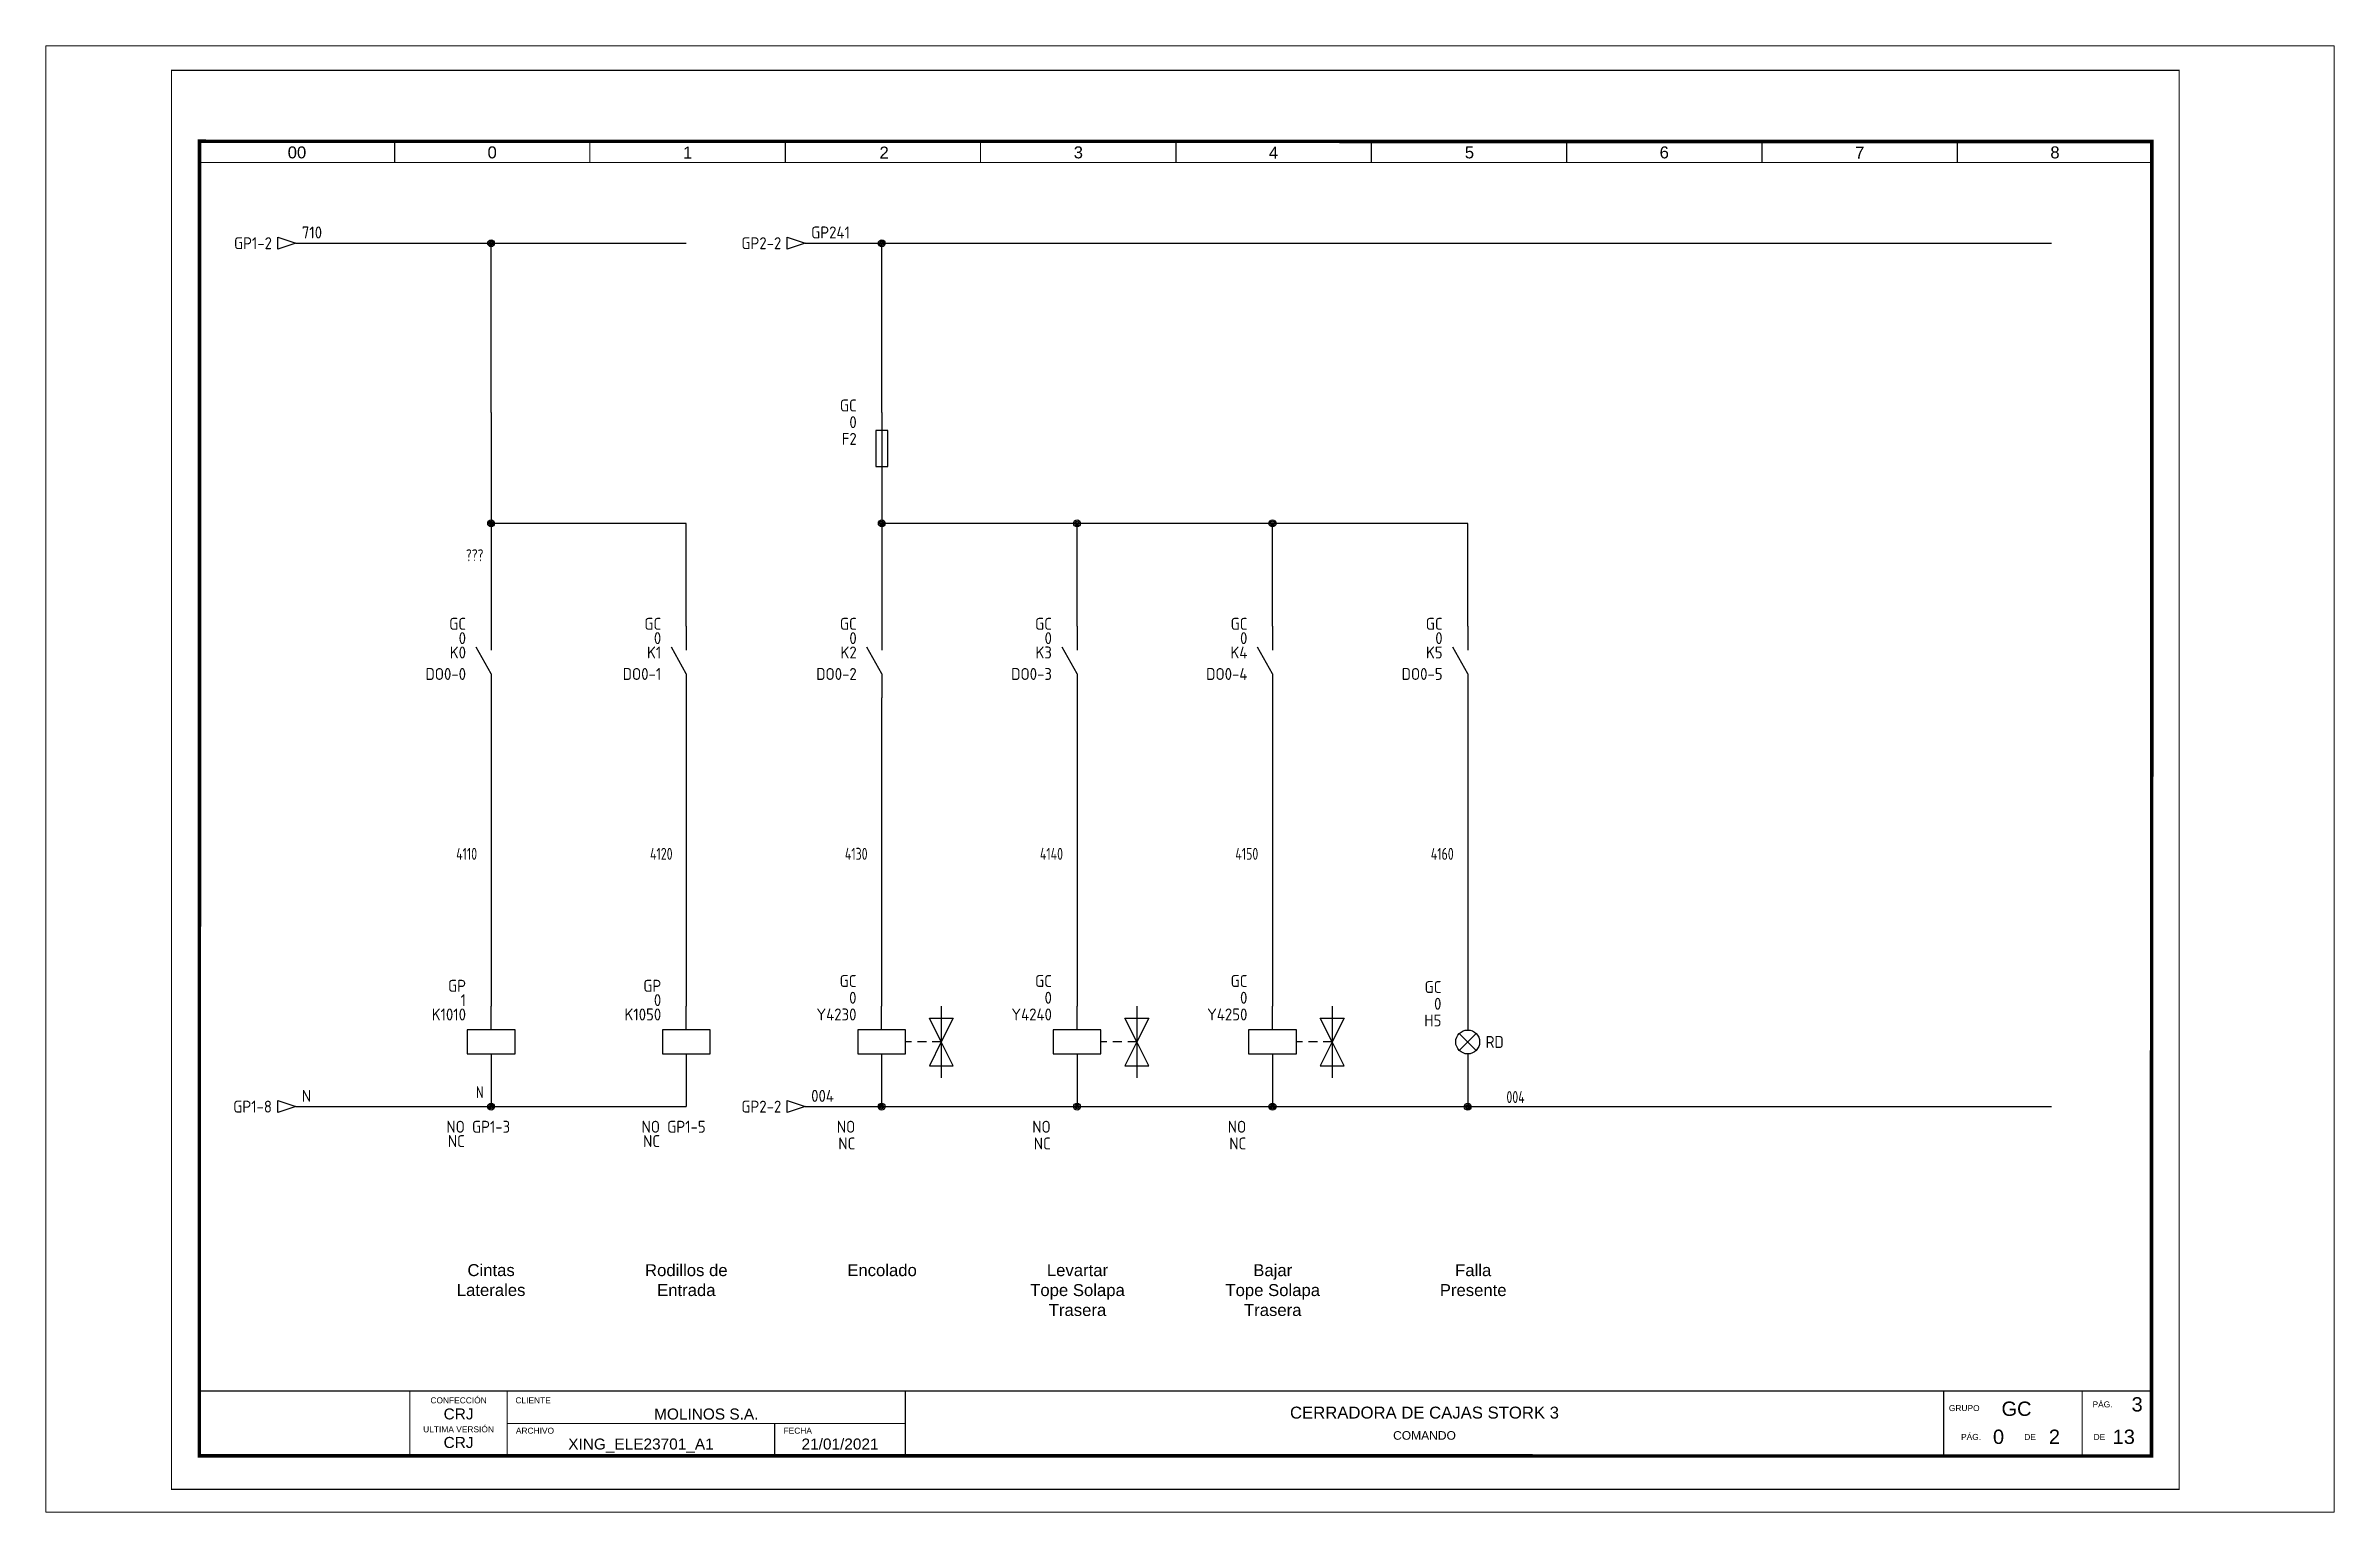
# Paper-space layout 'Layout1' of a CAD drawing. Header units: millimetres. Extents: x -26 to 453, y -5 to 302.
# The model-space entities are those that its viewports show. They can reach past a viewport. Long polylines and large blocks are cut down to what shows.
import ezdxf
from ezdxf.enums import TextEntityAlignment as Align

# ---------------------------------------------------------------- set-up
doc = ezdxf.new("R2010")
doc.units = ezdxf.units.MM
for name, color, linetype in [('BLK_12_THHN', 9, 'Continuous'), ('LOC', 8, 'Continuous'), ('MISC', 7, 'Continuous'), ('ORANGE_25', 30, 'Continuous'), ('RED_15', 1, 'Continuous'), ('SYMS', 7, 'Continuous'), ('TAGS', 150, 'Continuous'), ('WHT_15', 7, 'Continuous'), ('WIREFIXED', 7, 'Continuous'), ('WIRENO', 72, 'Continuous'), ('WIREREF_DEST', 52, 'Continuous'), ('XREF', 7, 'Continuous'), ('XREFCHILD', 134, 'Continuous')]:
    doc.layers.add(name, color=color, linetype=linetype)
doc.layers.add('eProC - L2', color=41, linetype='Continuous', lineweight=20)
doc.layers.add('LBLE_25', color=4, linetype='Continuous', lineweight=25)
doc.styles.get("Standard").update_dxf_attribs({"font": 'arial.ttf'})
doc.styles.add('WD_IEC', font='ISOCP2.shx', dxfattribs={"width": 0.9, "height": 4})
picture_1 = doc.add_image_def('image1.jpg', size_in_pixel=(564, 174))

# ---------------------------------------------------------------- blocks, each defined once
blk = doc.blocks.new('eproc_rotulo_005')
at = {"layer": 'eProC - L2', "color": 0, "lineweight": 5, "const_width": 0.233}
for points in [[(0.12, 297.12), (420.12, 297.12), (420.12, 0.12), (0.12, 0.12), (0.12, 297.12)], [(5.9, 20.72), (414.37, 20.7)], [(49.98, 7.12), (49.98, 20.72)], [(70.35, 7.12), (70.35, 20.72)], [(153.64, 7.04), (153.64, 20.64)], [(70.35, 13.92), (153.64, 13.92)], [(126.3, 7.12), (126.3, 13.92)]]:
    blk.add_lwpolyline(points, dxfattribs=at)
at = {"layer": 'eProC - L2', "color": 0}
blk.add_lwpolyline([(420.12, 0.12), (420.12, 297.12), (0.12, 297.12), (0.12, 0.12), (420.12, 0.12)], dxfattribs=at)
at = {"layer": 'eProC - L2', "color": 0, "lineweight": 40, "const_width": 0.75}
blk.add_lwpolyline([(5.92, 7.13), (414.37, 7.11), (414.4, 282.24), (5.95, 282.27)], close=True, dxfattribs=at)
at = {"layer": 'eProC - L2', "color": 0, "lineweight": 5, "const_width": 0.233}
for points in [[(46.8, 277.83), (5.9, 277.83), (5.9, 282.27), (46.8, 282.27)], [(87.64, 277.83), (46.75, 277.83), (46.75, 282.27), (87.64, 282.27)], [(128.54, 277.83), (87.64, 277.83), (87.64, 282.26), (128.54, 282.26)], [(169.38, 277.83), (128.49, 277.83), (128.49, 282.26), (169.38, 282.26)], [(210.28, 277.82), (169.38, 277.82), (169.38, 282.26), (210.28, 282.26)], [(251.12, 277.82), (210.23, 277.82), (210.23, 282.26), (251.12, 282.26)], [(292.02, 277.82), (251.12, 277.82), (251.12, 282.25), (292.02, 282.25)], [(332.86, 277.82), (291.97, 277.82), (291.97, 282.25), (332.86, 282.25)], [(373.76, 277.83), (332.86, 277.83), (332.86, 282.27), (373.76, 282.27)], [(414.6, 277.83), (373.71, 277.83), (373.71, 282.27), (414.6, 282.27)]]:
    blk.add_lwpolyline(points, close=True, dxfattribs=at)
at = {"layer": 'eProC - L2', "color": 0, "lineweight": 0, "const_width": 0.233}
for points in [[(370.87, 7.1), (370.87, 20.7)], [(399.87, 7.1), (399.87, 20.7)]]:
    blk.add_lwpolyline(points, dxfattribs=at)
at = {"layer": 'eProC - L2', "color": 0, "lineweight": 20, "char_height": 2.5, "attachment_point": 8}
for s, insert in [('{\\fArial|b0|i0|c0|p18;00}', (26.35, 278.66)), ('{\\fArial|b0|i0|c0|p18;0}', (67.19, 278.66)), ('{\\fArial|b0|i0|c0|p18;1}', (108.09, 278.66)), ('{\\fArial|b0|i0|c0|p18;2}', (149.2, 278.66)), ('{\\fArial|b0|i0|c0|p18;3}', (189.83, 278.66)), ('{\\fArial|b0|i0|c0|p18;4}', (230.67, 278.66)), ('{\\fArial|b0|i0|c0|p18;5}', (271.66, 278.66)), ('{\\fArial|b0|i0|c0|p18;6}', (312.41, 278.66)), ('{\\fArial|b0|i0|c0|p18;7}', (353.31, 278.66)), ('{\\fArial|b0|i0|c0|p18;8}', (394.16, 278.66))]:
    blk.add_mtext(s, dxfattribs=dict(at, insert=insert))
at = {"layer": 'eProC - L2', "color": 0, "char_height": 1.2552}
for s, insert, attachment_point in [('{\\fArial|b0|i0|c0|p18;CONFECCIÓN }', (60.16, 18.11), 8), ('{\\fArial|b0|i0|c0|p18;CLIENTE}', (72.05, 18.11), 7), ('{\\fArial|b0|i0|c0|p18;GRUPO}', (371.96, 16.49), 7), ('{\\fArial|b0|i0|c0|p18;PÁG.}', (402.01, 17.26), 7), ('{\\fArial|b0|i0|c0|p18;ULTIMA VERSIÓN}', (60.16, 12.05), 8), ('{\\fArial|b0|i0|c0|p18;ARCHIVO}', (72.15, 11.76), 7), ('{\\fArial|b0|i0|c0|p18;FECHA}', (128.15, 11.76), 7), ('{\\fArial|b0|i0|c0|p18;PÁG.}', (374.51, 10.46), 7), ('{\\fArial|b0|i0|c0|p18;DE}', (387.74, 10.46), 7), ('{\\fArial|b0|i0|c0|p18;DE}', (402.24, 10.46), 7)]:
    blk.add_mtext(s, dxfattribs=dict(at, insert=insert, attachment_point=attachment_point))
at = {"layer": 'eProC - L2', "color": 0}
for tag, p in [('PGRAL', (411.35, 17.92)), ('GR_01', (386.11, 17)), ('PG_01', (382.35, 11.13)), ('PT', (394.05, 11.13)), ('PAGT', (408.55, 11.13))]:
    blk.add_attdef(tag, text='', height=3, dxfattribs=at).set_placement(p, align=Align.MIDDLE_CENTER)
for tag, height, p in [('CONF', 2.31, (60.16, 14.76)), ('CLIENTE', 2.31, (111.99, 14.74)), ('DESC', 2.5, (262.25, 14.94)), ('ULT', 2.31, (60.16, 8.79)), ('ARCH', 2.31, (98.32, 8.46)), ('FECHA', 2.31, (139.97, 8.46)), ('DESC_2', 1.8, (262.25, 10.51))]:
    blk.add_attdef(tag, text='', height=height, dxfattribs=at).set_placement(p, align=Align.CENTER)
at = {"layer": 'eProC - L2', "color": 0, "flags": 9}
blk.add_attdef('WD_TB', (0.12, 0.12), '', height=2.5, dxfattribs=at)
at = {"layer": 'eProC - L2', "color": 0}
image = blk.add_image(picture_1, insert=(5.9, 7.12), size_in_units=(44.08, 13.6), dxfattribs=at)
image.dxf.flags = 7
blk = doc.blocks.new('HA1D3')
blk.add_lwpolyline([(0, 0), (-3.75, -1.25), (-3.75, 1.25)], close=True)
at = {"style": 'WD_IEC'}
blk.add_attdef('XREF', text='', height=2.5, dxfattribs=at).set_placement((-5, 0), align=Align.MIDDLE_RIGHT)
at = {"style": 'WD_IEC', "flags": 1}
blk.add_attdef('SIGCODE', text='', height=1, dxfattribs=at).set_placement((-2.5, 1.8), align=Align.RIGHT)
at = {"style": 'WD_IEC'}
for tag, p, height, flags in [('X1TERM01', (0, 0), 0.32, 1), ('WIRENO', (1.25, 1), 2.5, 8)]:
    blk.add_attdef(tag, p, '', height=height, dxfattribs=dict(at, flags=flags))
blk.add_attdef('DESC1', text='', height=2.5, dxfattribs=at).set_placement((1.25, -1), align=Align.TOP_LEFT)
blk = doc.blocks.new('WDDOT')
for radius in [0.72, 0.449, 0.223]:
    blk.add_circle((0, 0), radius)
blk = doc.blocks.new('VCR21')
for p, q in [((0, 7.5), (0, 2.5)), ((0, -2.5), (-3.12, 3.12)), ((0, -2.5), (0, -7.5))]:
    blk.add_line(p, q)
at = {"style": 'WD_IEC'}
for tag, p in [('INST', (-5.25, 6.75)), ('LOC', (-5.25, 3.75)), ('TAG2', (-5.25, 0.75)), ('DESC1', (-5.25, -6.75)), ('XREF', (-5.25, -3.75)), ('DESC2', (-5.25, -9.75)), ('DESC3', (-5.25, -12.75))]:
    blk.add_attdef(tag, text='', height=2.5, dxfattribs=at).set_placement(p, align=Align.RIGHT)
blk.add_attdef('TERM01', text='', height=2, rotation=90, dxfattribs=at).set_placement((-1, 7.5), align=Align.RIGHT)
at = {"style": 'WD_IEC', "flags": 1}
for tag, p, height in [('X2TERM01', (0, 7.5), 0.32), ('X4LINK', (-2.75, 0), 0.32), ('X1LINK', (-0.5, 0), 0.32), ('CONTACT', (4, -3.5), 1), ('FAMILY', (4, -5), 1), ('COMMON', (5.25, -4.75), 1), ('X8TERM02', (0, -7.5), 0.32)]:
    blk.add_attdef(tag, p, '', height=height, dxfattribs=at)
at = {"style": 'WD_IEC'}
blk.add_attdef('TERM02', (-1, -7.5), '', height=2, rotation=90, dxfattribs=at)
blk = doc.blocks.new('VFU1')
blk.add_line((0, 7.5), (0, -7.5))
blk.add_lwpolyline([(-1.25, 3.75), (-1.25, -3.75), (1.25, -3.75), (1.25, 3.75)], close=True)
at = {"style": 'WD_IEC'}
for tag, p in [('INST', (-5.25, 7.75)), ('LOC', (-5.25, 4.25)), ('TAG1', (-5.25, 0.75)), ('RATING1', (-5.25, -3.75)), ('DESC1', (-5.25, -11.6)), ('XREF', (-5.25, -7.75)), ('DESC2', (-5.25, -15.1)), ('DESC3', (-5.25, -18.6))]:
    blk.add_attdef(tag, text='', height=2.5, dxfattribs=at).set_placement(p, align=Align.RIGHT)
blk.add_attdef('TERM01', text='', height=2, rotation=90, dxfattribs=at).set_placement((-1, 7.5), align=Align.RIGHT)
at = {"style": 'WD_IEC', "flags": 1}
for tag, p, height in [('X2TERM01', (0, 7.5), 0.32), ('MFG', (2.75, 6.5), 1.5), ('CAT', (2.75, 4), 1.5), ('X4LINK', (-1.25, 0), 0.32), ('X1LINK', (1.25, 0), 0.32), ('ASSYCODE', (2.25, -4), 1), ('FAMILY', (2.25, -5.5), 1), ('X8TERM02', (0, -7.5), 0.32), ('CATDESC', (2.25, -7), 1)]:
    blk.add_attdef(tag, p, '', height=height, dxfattribs=at)
at = {"style": 'WD_IEC'}
blk.add_attdef('TERM02', (-1, -7.5), '', height=2, rotation=90, dxfattribs=at)
blk = doc.blocks.new('WD_WNV')
at = {"linetype": 'Continuous', "style": 'WD_IEC', "width": 0.8}
blk.add_attdef('WIRENO', text='', height=2.5, dxfattribs=at).set_placement((-1.6, 0), align=Align.MIDDLE_RIGHT)
at = {"style": 'WD_IEC', "flags": 1}
for tag, p in [('W08USER', (-1, 0.375)), ('W04USER', (-1, 0.875)), ('W05USER', (-1, 0.75)), ('W09USER', (-1, 0.25)), ('W03USER', (-1, 1)), ('W06USER', (-1, 0.625)), ('W07USER', (-1, 0.5)), ('W02USER', (-1, 1.125)), ('W01USER', (-1, 1.25)), ('W10USER', (-1, 0.125))]:
    blk.add_attdef(tag, text='', height=0.08, dxfattribs=at).set_placement(p, align=Align.CENTER)
blk = doc.blocks.new('VMS1')
for p, q in [((0, 2.5), (0, 7.5)), ((0, -2.5), (0, -7.5))]:
    blk.add_line(p, q)
blk.add_lwpolyline([(-5, 2.5), (-5, -2.5), (5, -2.5), (5, 2.5)], close=True)
at = {"style": 'WD_IEC'}
for tag, p in [('INST', (-5.25, 10.5)), ('LOC', (-5.25, 7.5)), ('TAG1', (-5.25, 4.5)), ('DESC1', (-5.25, -6.85)), ('DESC2', (-5.25, -9.85)), ('DESC3', (-5.25, -12.85))]:
    blk.add_attdef(tag, text='', height=2.5, dxfattribs=at).set_placement(p, align=Align.RIGHT)
blk.add_attdef('TERM01', text='', height=2, rotation=90, dxfattribs=at).set_placement((-1, 7.5), align=Align.RIGHT)
at = {"style": 'WD_IEC', "flags": 1}
for tag, p, height in [('X2TERM01', (0, 7.5), 0.32), ('X4LINK', (-5, 0), 0.32), ('X1LINK', (5, 0), 0.32), ('ASSYCODE', (1, -4), 1), ('FAMILY', (1, -5.5), 1), ('X8TERM02', (0, -7.5), 0.32), ('CATDESC', (1, -7), 1)]:
    blk.add_attdef(tag, p, '', height=height, dxfattribs=at)
at = {"style": 'WD_IEC', "flags": 9}
for tag, p in [('MFG', (-6, 1)), ('CAT', (-6, -1.5))]:
    blk.add_attdef(tag, text='', height=1.5, dxfattribs=at).set_placement(p, align=Align.RIGHT)
at = {"style": 'WD_IEC'}
blk.add_attdef('TERM02', (-1, -7.5), '', height=2, rotation=90, dxfattribs=at)
at = {"lineweight": 9, "style": 'WD_IEC'}
for tag, p in [('NO', (-5.5, -16.5)), ('NC', (-5.5, -19.5))]:
    blk.add_attdef(tag, text='', height=2.5, dxfattribs=at).set_placement(p, align=Align.TOP_RIGHT)
for tag, p in [('XREFNO', (-4, -16.5)), ('XREFNC', (-4, -19.5))]:
    blk.add_attdef(tag, text='', height=2.5, dxfattribs=at).set_placement(p, align=Align.TOP_LEFT)
blk = doc.blocks.new('WD_WNH')
at = {"linetype": 'Continuous', "style": 'WD_IEC', "width": 0.8}
blk.add_attdef('WIRENO', text='', height=2.5, dxfattribs=at).set_placement((0, 0.75), align=Align.CENTER)
at = {"style": 'WD_IEC', "flags": 1}
for tag, p in [('W08USER', (0, 0.375)), ('W04USER', (0, 0.875)), ('W05USER', (0, 0.75)), ('W09USER', (0, 0.25)), ('W03USER', (0, 1)), ('W06USER', (0, 0.625)), ('W07USER', (0, 0.5)), ('W02USER', (0, 1.125)), ('W01USER', (0, 1.25)), ('W10USER', (0, 0.125))]:
    blk.add_attdef(tag, text='', height=0.08, dxfattribs=at).set_placement(p, align=Align.CENTER)
blk = doc.blocks.new('VSV1')
for p, q in [((0, 2.5), (0, 7.5)), ((12.5, 0), (10, 5)), ((10, 5), (15, 5)), ((12.5, 7.5), (12.5, -7.5)), ((15, 5), (12.5, 0)), ((6.25, 0), (5, 0)), ((9.38, 0), (7.5, 0)), ((12.5, 0), (10, -5)), ((12.5, 0), (10.62, 0)), ((15, -5), (12.5, 0)), ((0, -2.5), (0, -7.5)), ((10, -5), (15, -5))]:
    blk.add_line(p, q)
blk.add_lwpolyline([(-5, 2.5), (-5, -2.5), (5, -2.5), (5, 2.5)], close=True)
at = {"style": 'WD_IEC'}
for tag, p in [('INST', (-5.25, 11.5)), ('LOC', (-5.25, 8)), ('TAG1', (-5.25, 4.5)), ('DESC1', (-5.25, -6.85)), ('DESC2', (-5.25, -10.35)), ('DESC3', (-5.25, -13.85))]:
    blk.add_attdef(tag, text='', height=2.5, dxfattribs=at).set_placement(p, align=Align.RIGHT)
blk.add_attdef('TERM01', text='', height=2, rotation=90, dxfattribs=at).set_placement((-1, 7.5), align=Align.RIGHT)
at = {"style": 'WD_IEC', "flags": 1}
for tag, p, height in [('X2TERM01', (0, 7.5), 0.32), ('X4LINK', (-5, 0), 0.32), ('X1LINK', (12.5, 0), 0.32), ('ASSYCODE', (1, -4), 1), ('FAMILY', (1, -5.5), 1), ('X8TERM02', (0, -7.5), 0.32), ('CATDESC', (1, -7), 1)]:
    blk.add_attdef(tag, p, '', height=height, dxfattribs=at)
at = {"style": 'WD_IEC', "flags": 9}
for tag, p in [('MFG', (-6, 1)), ('CAT', (-6, -1.5))]:
    blk.add_attdef(tag, text='', height=1.5, dxfattribs=at).set_placement(p, align=Align.RIGHT)
at = {"style": 'WD_IEC'}
blk.add_attdef('TERM02', (-1, -7.5), '', height=2, rotation=90, dxfattribs=at)
at = {"lineweight": 9, "style": 'WD_IEC'}
for tag, p in [('NO', (-5.5, -16.5)), ('NC', (-5.5, -20))]:
    blk.add_attdef(tag, text='', height=2.5, dxfattribs=at).set_placement(p, align=Align.TOP_RIGHT)
for tag, p in [('XREFNO', (-4, -16.5)), ('XREFNC', (-4, -20)), ('WDTAGALT', (-3.88, -23.13))]:
    blk.add_attdef(tag, text='', height=2.5, dxfattribs=at).set_placement(p, align=Align.TOP_LEFT)
blk = doc.blocks.new('VLT1G')
for p, q in [((0, 7.5), (0, 2.5)), ((-1.77, -1.77), (1.77, 1.77)), ((1.77, -1.77), (-1.77, 1.77)), ((0, -2.5), (0, -7.5))]:
    blk.add_line(p, q)
blk.add_circle((0, 0), 2.5)
at = {"style": 'WD_IEC'}
for tag, p in [('INST', (-5.5, 10.25)), ('TAG1', (-5.5, 3.25)), ('LOC', (-5.5, 6.75)), ('DESC1', (-5.5, -6.35)), ('DESC2', (-5.5, -9.85)), ('DESC3', (-5.5, -13.35))]:
    blk.add_attdef(tag, text='', height=2.5, dxfattribs=at).set_placement(p, align=Align.RIGHT)
blk.add_attdef('TERM01', text='', height=2, rotation=90, dxfattribs=at).set_placement((-1, 7.5), align=Align.RIGHT)
at = {"style": 'WD_IEC', "flags": 1}
for tag, p, height in [('X2TERM01', (0, 7.5), 0.32), ('X4LINK', (-3, 0), 0.32), ('X1LINK', (3, 0), 0.32), ('ASSYCODE', (1, -4), 1), ('FAMILY', (1, -5.5), 1), ('X8TERM02', (0, -7.5), 0.32), ('CATDESC', (1, -7), 1)]:
    blk.add_attdef(tag, p, '', height=height, dxfattribs=at)
at = {"style": 'WD_IEC', "flags": 9}
for tag, p in [('MFG', (-6, -0.25)), ('CAT', (-6, -2.75))]:
    blk.add_attdef(tag, text='', height=1.5, dxfattribs=at).set_placement(p, align=Align.RIGHT)
at = {"style": 'WD_IEC'}
blk.add_attdef('TERM02', (-1, -7.5), '', height=2, rotation=90, dxfattribs=at)
at = {"lineweight": 13, "style": 'WD_IEC'}
blk.add_attdef('COLOR', text='', height=2.5, dxfattribs=at).set_placement((3.75, 0), align=Align.MIDDLE_LEFT)
at = {"lineweight": 15, "style": 'WD_IEC'}
for tag, p in [('WDTAGALT', (-5.5, -21)), ('XREF', (-5.5, -18))]:
    blk.add_attdef(tag, text='', height=2.5, dxfattribs=at).set_placement(p, align=Align.RIGHT)

msp = doc.modelspace()

# ---------------------------------------------------------------- linework, layer by layer
at = {"layer": 'BLK_12_THHN'}
msp.add_line((414.6, 277.83), (414.59, 20.7), dxfattribs=at)
at = {"layer": 'LBLE_25'}
for p, q in [((66.97, 86.27), (66.97, 80.23)), ((107.81, 86.27), (107.81, 80.23)), ((26.12, 80.23), (107.81, 80.23))]:
    msp.add_line(p, q, dxfattribs=at)
at = {"layer": 'ORANGE_25'}
for p, q in [((26.12, 260.94), (107.81, 260.94)), ((66.97, 225.48), (66.97, 260.94)), ((66.97, 225.48), (66.97, 180.78)), ((107.81, 202.3), (66.97, 202.3)), ((107.81, 180.78), (107.81, 202.3)), ((66.97, 165.78), (66.97, 101.27)), ((107.81, 165.78), (107.81, 101.27))]:
    msp.add_line(p, q, dxfattribs=at)
at = {"layer": 'RED_15'}
for p, q in [((132.68, 260.94), (393.44, 260.94)), ((148.71, 225.48), (148.71, 260.93)), ((148.71, 210.48), (148.71, 180.78)), ((271.29, 202.29), (148.71, 202.29)), ((189.55, 180.78), (189.55, 202.29)), ((230.45, 180.78), (230.45, 202.29)), ((271.29, 180.78), (271.29, 202.29)), ((148.66, 165.78), (148.66, 101.27)), ((189.55, 165.78), (189.55, 101.27)), ((230.45, 165.78), (230.45, 101.27)), ((271.29, 165.78), (271.29, 101.26))]:
    msp.add_line(p, q, dxfattribs=at)
at = {"layer": 'WHT_15'}
for p, q in [((148.66, 86.27), (148.66, 80.23)), ((189.55, 86.27), (189.55, 80.23)), ((230.45, 86.27), (230.45, 80.23)), ((271.29, 86.26), (271.29, 80.21)), ((132.68, 80.23), (393.44, 80.23))]:
    msp.add_line(p, q, dxfattribs=at)

# ---------------------------------------------------------------- block references
ref = msp.add_blockref('eproc_rotulo_005', (0, 0))
ref.add_attrib('PAGT', '13', dxfattribs={"layer": 'eProC - L2', "height": 3}).set_placement((408.55, 11.13), align=Align.MIDDLE_CENTER)
ref.add_attrib('PGRAL', '3', dxfattribs={"layer": 'eProC - L2', "height": 3}).set_placement((411.35, 17.92), align=Align.MIDDLE_CENTER)
ref.add_attrib('PT', '2', dxfattribs={"layer": 'eProC - L2', "height": 3}).set_placement((394.05, 11.13), align=Align.MIDDLE_CENTER)
ref.add_attrib('GR_01', 'GC', dxfattribs={"layer": 'eProC - L2', "height": 3}).set_placement((386.11, 17), align=Align.MIDDLE_CENTER)
ref.add_attrib('PG_01', '0', dxfattribs={"layer": 'eProC - L2', "height": 3}).set_placement((382.35, 11.13), align=Align.MIDDLE_CENTER)
ref.add_attrib('FECHA', '21/01/2021', dxfattribs={"layer": 'eProC - L2', "height": 2.305}).set_placement((139.97, 8.46), align=Align.CENTER)
ref.add_attrib('CLIENTE', 'MOLINOS S.A.', dxfattribs={"layer": 'eProC - L2', "height": 2.3051}).set_placement((111.99, 14.74), align=Align.CENTER)
ref.add_attrib('CONF', 'CRJ', dxfattribs={"layer": 'eProC - L2', "height": 2.305}).set_placement((60.16, 14.76), align=Align.CENTER)
ref.add_attrib('ULT', 'CRJ', dxfattribs={"layer": 'eProC - L2', "height": 2.305}).set_placement((60.16, 8.79), align=Align.CENTER)
ref.add_attrib('DESC', 'CERRADORA DE CAJAS STORK 3', dxfattribs={"layer": 'eProC - L2', "height": 2.5}).set_placement((262.25, 14.94), align=Align.CENTER)
ref.add_attrib('DESC_2', 'COMANDO', dxfattribs={"layer": 'eProC - L2', "height": 1.8}).set_placement((262.25, 10.51), align=Align.CENTER)
ref.add_attrib('ARCH', 'XING_ELE23701_A1', dxfattribs={"layer": 'eProC - L2', "height": 2.3051}).set_placement((98.32, 8.46), align=Align.CENTER)
at = {"layer": 'SYMS'}
ref = msp.add_blockref('HA1D3', (26.12, 260.94), dxfattribs=at)
ref.add_attrib('XREF', 'GP1-2', dxfattribs={"layer": 'XREF', "height": 2.5, "style": 'WD_IEC'}).set_placement((21.12, 260.94), align=Align.MIDDLE_RIGHT)
ref.add_attrib('WIRENO', '710', (27.37, 261.94), dxfattribs={"layer": 'WIREREF_DEST', "height": 2.5, "style": 'WD_IEC', "flags": 8})
ref = msp.add_blockref('HA1D3', (132.68, 260.94), dxfattribs=at)
ref.add_attrib('XREF', 'GP2-2', dxfattribs={"layer": 'XREF', "height": 2.5, "style": 'WD_IEC'}).set_placement((127.68, 260.94), align=Align.MIDDLE_RIGHT)
ref.add_attrib('WIRENO', 'GP241', (133.93, 261.94), dxfattribs={"layer": 'WIREREF_DEST', "height": 2.5, "style": 'WD_IEC', "flags": 8})
for p in [(66.97, 260.94), (148.71, 260.93), (66.97, 202.3), (148.71, 202.29), (189.55, 202.29), (230.45, 202.29), (66.97, 80.23), (148.66, 80.23), (189.55, 80.23), (230.45, 80.23), (271.29, 80.21)]:
    msp.add_blockref('WDDOT', p, dxfattribs=at)
ref = msp.add_blockref('VFU1', (148.71, 217.98), dxfattribs=at)
ref.add_attrib('LOC', '0', dxfattribs={"layer": 'LOC', "height": 2.5, "style": 'WD_IEC'}).set_placement((143.46, 222.23), align=Align.RIGHT)
ref.add_attrib('INST', 'GC', dxfattribs={"layer": 'LOC', "height": 2.5, "style": 'WD_IEC'}).set_placement((143.46, 225.73), align=Align.RIGHT)
ref.add_attrib('TAG1', 'F2', dxfattribs={"layer": 'TAGS', "height": 2.5, "style": 'WD_IEC'}).set_placement((143.46, 218.73), align=Align.RIGHT)
ref = msp.add_blockref('VCR21', (66.97, 173.28), dxfattribs=at)
ref.add_attrib('XREF', 'DO0-0', dxfattribs={"layer": 'XREFCHILD', "height": 2.5, "style": 'WD_IEC'}).set_placement((61.72, 169.53), align=Align.RIGHT)
ref.add_attrib('LOC', '0', dxfattribs={"layer": 'LOC', "height": 2.5, "style": 'WD_IEC'}).set_placement((61.72, 177.03), align=Align.RIGHT)
ref.add_attrib('INST', 'GC', dxfattribs={"layer": 'LOC', "height": 2.5, "style": 'WD_IEC'}).set_placement((61.72, 180.03), align=Align.RIGHT)
ref.add_attrib('TAG2', 'K0', dxfattribs={"layer": 'TAGS', "height": 2.5, "style": 'WD_IEC'}).set_placement((61.72, 174.03), align=Align.RIGHT)
ref = msp.add_blockref('VCR21', (107.81, 173.28), dxfattribs=at)
ref.add_attrib('XREF', 'DO0-1', dxfattribs={"layer": 'XREFCHILD', "height": 2.5, "style": 'WD_IEC'}).set_placement((102.56, 169.53), align=Align.RIGHT)
ref.add_attrib('LOC', '0', dxfattribs={"layer": 'LOC', "height": 2.5, "style": 'WD_IEC'}).set_placement((102.56, 177.03), align=Align.RIGHT)
ref.add_attrib('INST', 'GC', dxfattribs={"layer": 'LOC', "height": 2.5, "style": 'WD_IEC'}).set_placement((102.56, 180.03), align=Align.RIGHT)
ref.add_attrib('TAG2', 'K1', dxfattribs={"layer": 'TAGS', "height": 2.5, "style": 'WD_IEC'}).set_placement((102.56, 174.03), align=Align.RIGHT)
ref = msp.add_blockref('VCR21', (148.71, 173.28), dxfattribs=at)
ref.add_attrib('XREF', 'DO0-2', dxfattribs={"layer": 'XREFCHILD', "height": 2.5, "style": 'WD_IEC'}).set_placement((143.46, 169.53), align=Align.RIGHT)
ref.add_attrib('LOC', '0', dxfattribs={"layer": 'LOC', "height": 2.5, "style": 'WD_IEC'}).set_placement((143.46, 177.03), align=Align.RIGHT)
ref.add_attrib('INST', 'GC', dxfattribs={"layer": 'LOC', "height": 2.5, "style": 'WD_IEC'}).set_placement((143.46, 180.03), align=Align.RIGHT)
ref.add_attrib('TAG2', 'K2', dxfattribs={"layer": 'TAGS', "height": 2.5, "style": 'WD_IEC'}).set_placement((143.46, 174.03), align=Align.RIGHT)
ref = msp.add_blockref('VCR21', (189.55, 173.28), dxfattribs=at)
ref.add_attrib('XREF', 'DO0-3', dxfattribs={"layer": 'XREFCHILD', "height": 2.5, "style": 'WD_IEC'}).set_placement((184.3, 169.53), align=Align.RIGHT)
ref.add_attrib('LOC', '0', dxfattribs={"layer": 'LOC', "height": 2.5, "style": 'WD_IEC'}).set_placement((184.3, 177.03), align=Align.RIGHT)
ref.add_attrib('INST', 'GC', dxfattribs={"layer": 'LOC', "height": 2.5, "style": 'WD_IEC'}).set_placement((184.3, 180.03), align=Align.RIGHT)
ref.add_attrib('TAG2', 'K3', dxfattribs={"layer": 'TAGS', "height": 2.5, "style": 'WD_IEC'}).set_placement((184.3, 174.03), align=Align.RIGHT)
ref = msp.add_blockref('VCR21', (230.45, 173.28), dxfattribs=at)
ref.add_attrib('XREF', 'DO0-4', dxfattribs={"layer": 'XREFCHILD', "height": 2.5, "style": 'WD_IEC'}).set_placement((225.2, 169.53), align=Align.RIGHT)
ref.add_attrib('LOC', '0', dxfattribs={"layer": 'LOC', "height": 2.5, "style": 'WD_IEC'}).set_placement((225.2, 177.03), align=Align.RIGHT)
ref.add_attrib('INST', 'GC', dxfattribs={"layer": 'LOC', "height": 2.5, "style": 'WD_IEC'}).set_placement((225.2, 180.03), align=Align.RIGHT)
ref.add_attrib('TAG2', 'K4', dxfattribs={"layer": 'TAGS', "height": 2.5, "style": 'WD_IEC'}).set_placement((225.2, 174.03), align=Align.RIGHT)
ref = msp.add_blockref('VCR21', (271.29, 173.28), dxfattribs=at)
ref.add_attrib('XREF', 'DO0-5', dxfattribs={"layer": 'XREFCHILD', "height": 2.5, "style": 'WD_IEC'}).set_placement((266.04, 169.53), align=Align.RIGHT)
ref.add_attrib('LOC', '0', dxfattribs={"layer": 'LOC', "height": 2.5, "style": 'WD_IEC'}).set_placement((266.04, 177.03), align=Align.RIGHT)
ref.add_attrib('INST', 'GC', dxfattribs={"layer": 'LOC', "height": 2.5, "style": 'WD_IEC'}).set_placement((266.04, 180.03), align=Align.RIGHT)
ref.add_attrib('TAG2', 'K5', dxfattribs={"layer": 'TAGS', "height": 2.5, "style": 'WD_IEC'}).set_placement((266.04, 174.03), align=Align.RIGHT)
ref = msp.add_blockref('VMS1', (66.97, 93.77), dxfattribs=at)
ref.add_attrib('NC', 'NC', dxfattribs={"layer": 'MISC', "lineweight": 9, "height": 2.5, "style": 'WD_IEC'}).set_placement((61.47, 74.27), align=Align.TOP_RIGHT)
ref.add_attrib('XREFNO', 'GP1-3', dxfattribs={"layer": 'XREF', "lineweight": 9, "height": 2.5, "style": 'WD_IEC'}).set_placement((62.97, 77.27), align=Align.TOP_LEFT)
ref.add_attrib('NO', 'NO', dxfattribs={"layer": 'MISC', "lineweight": 9, "height": 2.5, "style": 'WD_IEC'}).set_placement((61.47, 77.27), align=Align.TOP_RIGHT)
ref.add_attrib('LOC', '1', dxfattribs={"layer": 'LOC', "height": 2.5, "style": 'WD_IEC'}).set_placement((61.72, 101.27), align=Align.RIGHT)
ref.add_attrib('INST', 'GP', dxfattribs={"layer": 'LOC', "height": 2.5, "style": 'WD_IEC'}).set_placement((61.72, 104.27), align=Align.RIGHT)
ref.add_attrib('TAG1', 'K1010', dxfattribs={"layer": 'TAGS', "height": 2.5, "style": 'WD_IEC'}).set_placement((61.72, 98.27), align=Align.RIGHT)
ref = msp.add_blockref('VMS1', (107.81, 93.77), dxfattribs=at)
ref.add_attrib('NC', 'NC', dxfattribs={"layer": 'MISC', "lineweight": 9, "height": 2.5, "style": 'WD_IEC'}).set_placement((102.31, 74.27), align=Align.TOP_RIGHT)
ref.add_attrib('XREFNO', 'GP1-5', dxfattribs={"layer": 'XREF', "lineweight": 9, "height": 2.5, "style": 'WD_IEC'}).set_placement((103.81, 77.27), align=Align.TOP_LEFT)
ref.add_attrib('NO', 'NO', dxfattribs={"layer": 'MISC', "lineweight": 9, "height": 2.5, "style": 'WD_IEC'}).set_placement((102.31, 77.27), align=Align.TOP_RIGHT)
ref.add_attrib('LOC', '0', dxfattribs={"layer": 'LOC', "height": 2.5, "style": 'WD_IEC'}).set_placement((102.56, 101.27), align=Align.RIGHT)
ref.add_attrib('INST', 'GP', dxfattribs={"layer": 'LOC', "height": 2.5, "style": 'WD_IEC'}).set_placement((102.56, 104.27), align=Align.RIGHT)
ref.add_attrib('TAG1', 'K1050', dxfattribs={"layer": 'TAGS', "height": 2.5, "style": 'WD_IEC'}).set_placement((102.56, 98.27), align=Align.RIGHT)
ref = msp.add_blockref('VSV1', (148.66, 93.77), dxfattribs=at)
ref.add_attrib('NC', 'NC', dxfattribs={"layer": 'MISC', "lineweight": 9, "height": 2.5, "style": 'WD_IEC'}).set_placement((143.16, 73.77), align=Align.TOP_RIGHT)
ref.add_attrib('NO', 'NO', dxfattribs={"layer": 'MISC', "lineweight": 9, "height": 2.5, "style": 'WD_IEC'}).set_placement((143.16, 77.27), align=Align.TOP_RIGHT)
ref.add_attrib('LOC', '0', dxfattribs={"layer": 'LOC', "height": 2.5, "style": 'WD_IEC'}).set_placement((143.41, 101.77), align=Align.RIGHT)
ref.add_attrib('INST', 'GC', dxfattribs={"layer": 'LOC', "height": 2.5, "style": 'WD_IEC'}).set_placement((143.41, 105.27), align=Align.RIGHT)
ref.add_attrib('TAG1', 'Y4230', dxfattribs={"layer": 'TAGS', "height": 2.5, "style": 'WD_IEC'}).set_placement((143.41, 98.27), align=Align.RIGHT)
ref = msp.add_blockref('VSV1', (189.55, 93.77), dxfattribs=at)
ref.add_attrib('NC', 'NC', dxfattribs={"layer": 'MISC', "lineweight": 9, "height": 2.5, "style": 'WD_IEC'}).set_placement((184.05, 73.77), align=Align.TOP_RIGHT)
ref.add_attrib('NO', 'NO', dxfattribs={"layer": 'MISC', "lineweight": 9, "height": 2.5, "style": 'WD_IEC'}).set_placement((184.05, 77.27), align=Align.TOP_RIGHT)
ref.add_attrib('LOC', '0', dxfattribs={"layer": 'LOC', "height": 2.5, "style": 'WD_IEC'}).set_placement((184.3, 101.77), align=Align.RIGHT)
ref.add_attrib('INST', 'GC', dxfattribs={"layer": 'LOC', "height": 2.5, "style": 'WD_IEC'}).set_placement((184.3, 105.27), align=Align.RIGHT)
ref.add_attrib('TAG1', 'Y4240', dxfattribs={"layer": 'TAGS', "height": 2.5, "style": 'WD_IEC'}).set_placement((184.3, 98.27), align=Align.RIGHT)
ref = msp.add_blockref('VSV1', (230.45, 93.77), dxfattribs=at)
ref.add_attrib('NC', 'NC', dxfattribs={"layer": 'MISC', "lineweight": 9, "height": 2.5, "style": 'WD_IEC'}).set_placement((224.95, 73.77), align=Align.TOP_RIGHT)
ref.add_attrib('NO', 'NO', dxfattribs={"layer": 'MISC', "lineweight": 9, "height": 2.5, "style": 'WD_IEC'}).set_placement((224.95, 77.27), align=Align.TOP_RIGHT)
ref.add_attrib('LOC', '0', dxfattribs={"layer": 'LOC', "height": 2.5, "style": 'WD_IEC'}).set_placement((225.2, 101.77), align=Align.RIGHT)
ref.add_attrib('INST', 'GC', dxfattribs={"layer": 'LOC', "height": 2.5, "style": 'WD_IEC'}).set_placement((225.2, 105.27), align=Align.RIGHT)
ref.add_attrib('TAG1', 'Y4250', dxfattribs={"layer": 'TAGS', "height": 2.5, "style": 'WD_IEC'}).set_placement((225.2, 98.27), align=Align.RIGHT)
ref = msp.add_blockref('VLT1G', (271.29, 93.76), dxfattribs=at)
ref.add_attrib('COLOR', 'RD', dxfattribs={"layer": 'MISC', "lineweight": 13, "height": 2.5, "style": 'WD_IEC'}).set_placement((275.04, 93.76), align=Align.MIDDLE_LEFT)
ref.add_attrib('LOC', '0', dxfattribs={"layer": 'LOC', "height": 2.5, "style": 'WD_IEC'}).set_placement((265.79, 100.51), align=Align.RIGHT)
ref.add_attrib('INST', 'GC', dxfattribs={"layer": 'LOC', "height": 2.5, "style": 'WD_IEC'}).set_placement((265.79, 104.01), align=Align.RIGHT)
ref.add_attrib('TAG1', 'H5', dxfattribs={"layer": 'TAGS', "height": 2.5, "style": 'WD_IEC'}).set_placement((265.79, 97.01), align=Align.RIGHT)
ref = msp.add_blockref('HA1D3', (26.12, 80.23), dxfattribs=at)
ref.add_attrib('XREF', 'GP1-8', dxfattribs={"layer": 'XREF', "height": 2.5, "style": 'WD_IEC'}).set_placement((21.12, 80.23), align=Align.MIDDLE_RIGHT)
ref.add_attrib('WIRENO', 'N', (27.37, 81.23), dxfattribs={"layer": 'WIREREF_DEST', "height": 2.5, "style": 'WD_IEC', "flags": 8})
ref = msp.add_blockref('HA1D3', (132.68, 80.23), dxfattribs=at)
ref.add_attrib('XREF', 'GP2-2', dxfattribs={"layer": 'XREF', "height": 2.5, "style": 'WD_IEC'}).set_placement((127.68, 80.23), align=Align.MIDDLE_RIGHT)
ref.add_attrib('WIRENO', '004', (133.93, 81.23), dxfattribs={"layer": 'WIREREF_DEST', "height": 2.5, "style": 'WD_IEC', "flags": 8})
at = {"layer": 'WIREFIXED'}
ref = msp.add_blockref('WD_WNV', (65.64, 133.14), dxfattribs=at)
ref.add_attrib('WIRENOF', '4110', dxfattribs={"linetype": 'Continuous', "height": 2.5, "style": 'WD_IEC', "width": 0.8}).set_placement((64.04, 133.14), align=Align.MIDDLE_RIGHT)
ref = msp.add_blockref('WD_WNV', (106.53, 133.14), dxfattribs=at)
ref.add_attrib('WIRENOF', '4120', dxfattribs={"linetype": 'Continuous', "height": 2.5, "style": 'WD_IEC', "width": 0.8}).set_placement((104.93, 133.14), align=Align.MIDDLE_RIGHT)
ref = msp.add_blockref('WD_WNV', (147.33, 133.14), dxfattribs=at)
ref.add_attrib('WIRENOF', '4130', dxfattribs={"linetype": 'Continuous', "height": 2.5, "style": 'WD_IEC', "width": 0.8}).set_placement((145.73, 133.14), align=Align.MIDDLE_RIGHT)
ref = msp.add_blockref('WD_WNV', (188.22, 133.14), dxfattribs=at)
ref.add_attrib('WIRENOF', '4140', dxfattribs={"linetype": 'Continuous', "height": 2.5, "style": 'WD_IEC', "width": 0.8}).set_placement((186.62, 133.14), align=Align.MIDDLE_RIGHT)
ref = msp.add_blockref('WD_WNV', (229.07, 133.14), dxfattribs=at)
ref.add_attrib('WIRENOF', '4150', dxfattribs={"linetype": 'Continuous', "height": 2.5, "style": 'WD_IEC', "width": 0.8}).set_placement((227.47, 133.14), align=Align.MIDDLE_RIGHT)
ref = msp.add_blockref('WD_WNV', (269.96, 133.14), dxfattribs=at)
ref.add_attrib('WIRENOF', '4160', dxfattribs={"linetype": 'Continuous', "height": 2.5, "style": 'WD_IEC', "width": 0.8}).set_placement((268.36, 133.14), align=Align.MIDDLE_RIGHT)
at = {"layer": 'WIRENO'}
ref = msp.add_blockref('WD_WNV', (66.97, 195.63), dxfattribs=at)
ref.add_attrib('WIRENO', '???', dxfattribs={"linetype": 'Continuous', "height": 2.5, "style": 'WD_IEC', "width": 0.8}).set_placement((65.37, 195.63), align=Align.MIDDLE_RIGHT)
ref = msp.add_blockref('WD_WNV', (66.97, 83.25), dxfattribs=at)
ref.add_attrib('WIRENO', 'N', dxfattribs={"linetype": 'Continuous', "height": 2.5, "style": 'WD_IEC', "width": 0.8}).set_placement((65.37, 83.25), align=Align.MIDDLE_RIGHT)
ref = msp.add_blockref('WD_WNH', (281.3, 80.23), dxfattribs=at)
ref.add_attrib('WIRENO', '004', dxfattribs={"linetype": 'Continuous', "height": 2.5, "style": 'WD_IEC', "width": 0.8}).set_placement((281.3, 80.98), align=Align.CENTER)

# ---------------------------------------------------------------- texts
at = {"layer": 'TAGS', "char_height": 2.5, "attachment_point": 2}
for s, insert in [('Cintas ^JLaterales', (66.97, 47.26)), ('Rodillos de ^JEntrada', (107.81, 47.25)), ('Encolado', (148.76, 47.25)), ('Levartar ^JTope Solapa^JTrasera', (189.65, 47.25)), ('Bajar^JTope Solapa^JTrasera', (230.5, 47.25)), ('Falla ^JPresente', (272.44, 47.25))]:
    msp.add_mtext_dynamic_manual_height_columns(s, width=32.7092, gutter_width=12.5, heights=[0], dxfattribs=dict(at, insert=insert))

psp = doc.layouts.get("Layout1")

# ---------------------------------------------------------------- viewports
at = {"layer": '0'}
psp.add_viewport(center=(213.13, 148.76), size=(478.79, 306.9305), view_center_point=(213.19, 148.8), view_height=306.9305, dxfattribs=at)

doc.saveas('drawing.dxf')
